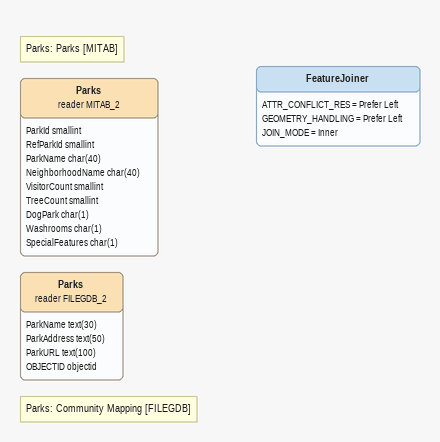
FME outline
Note: Parks: Parks [MITAB]
Parks (reader MITAB_2)
    attributes: ParkId smallint, RefParkId smallint, ParkName char(40), NeighborhoodName char(40), VisitorCount smallint, TreeCount smallint, DogPark char(1), Washrooms char(1), SpecialFeatures char(1)
Note: Parks: Community Mapping [FILEGDB]
Parks (reader FILEGDB_2)
    attributes: ParkName text(30), ParkAddress text(50), ParkURL text(100), OBJECTID objectid
FeatureJoiner
    ATTR_CONFLICT_RES = Prefer Left
    GEOMETRY_HANDLING = Prefer Left
    JOIN_MODE = Inner
